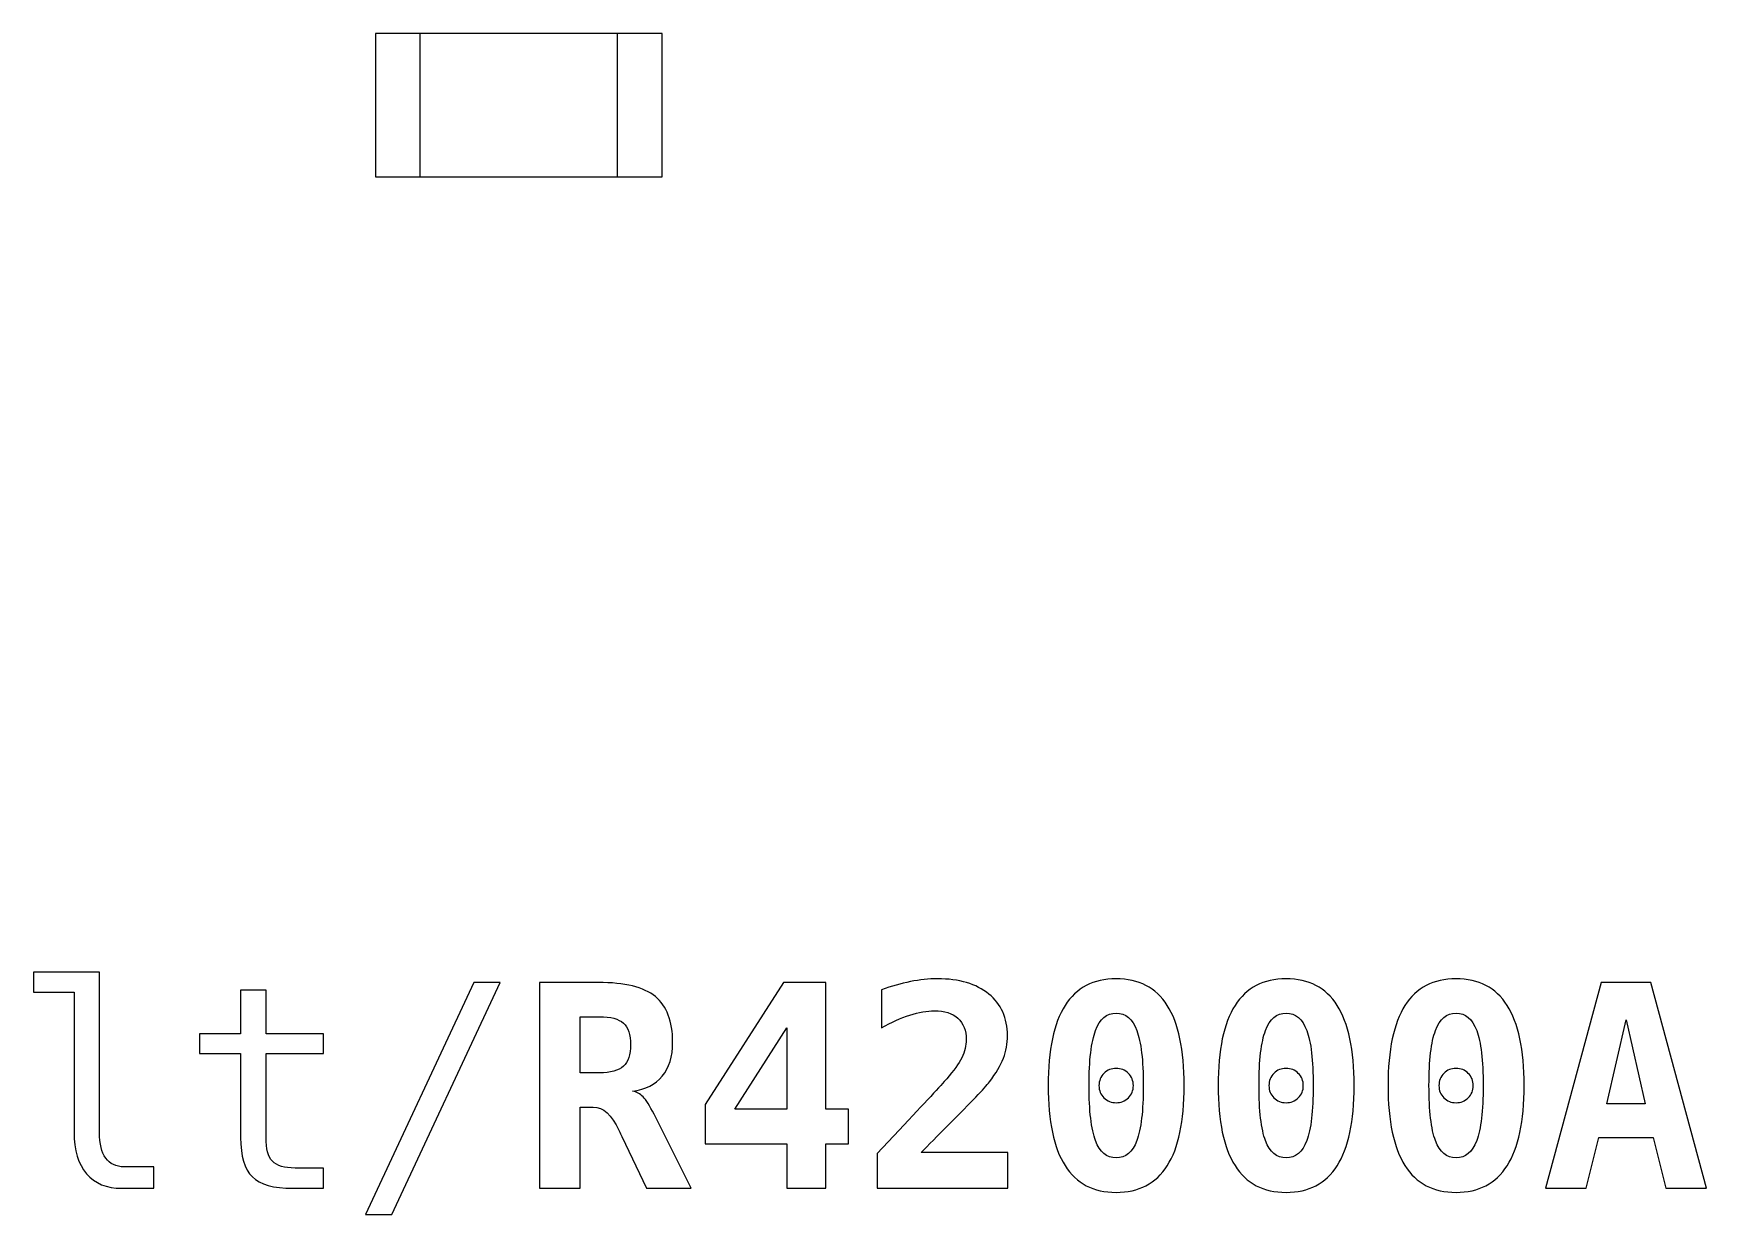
# Model space of a CAD drawing. Extents: x -112.4 to -97.6, y -152.4 to -142.
# Drawn here: x -106.72 to -100.79, y -152.43 to -148.25 of the extents above; entities that cross this region are included whole.
import ezdxf

# ---------------------------------------------------------------- set-up
doc = ezdxf.new("R2010")
doc.units = 0
doc.header["$MEASUREMENT"] = 0
doc.layers.add('LAYER_1', color=7, linetype='CONTINUOUS')

msp = doc.modelspace()

# ---------------------------------------------------------------- linework, layer by layer
at = {"layer": 'LAYER_1', "color": 7}
for points in [[(-105.508, -148.754), (-104.492, -148.754), (-104.492, -148.246), (-105.508, -148.246), (-105.508, -148.754)], [(-105.35, -148.754), (-104.65, -148.754), (-104.65, -148.246), (-105.35, -148.246), (-105.35, -148.754)]]:
    msp.add_lwpolyline(points, close=True, dxfattribs=at)
at = {"layer": 'LAYER_1'}
for points, knots in [([(-106.4853, -152.138), (-106.4853, -152.1784), (-106.4779, -152.2087), (-106.4631, -152.2292), (-106.4631, -152.2292), (-106.4483, -152.2497), (-106.4264, -152.26), (-106.3974, -152.26), (-106.3974, -152.26), (-106.3974, -152.26), (-106.2924, -152.26), (-106.2924, -152.26), (-106.2924, -152.26), (-106.2924, -152.26), (-106.2924, -152.3362), (-106.2924, -152.3362), (-106.2924, -152.3362), (-106.2924, -152.3362), (-106.4061, -152.3362), (-106.4061, -152.3362), (-106.4061, -152.3362), (-106.4599, -152.3362), (-106.5014, -152.3189), (-106.5309, -152.2844), (-106.5309, -152.2844), (-106.5604, -152.2499), (-106.5751, -152.201), (-106.5751, -152.138), (-106.5751, -152.138), (-106.5751, -152.138), (-106.5751, -151.6413), (-106.5751, -151.6413), (-106.5751, -151.6413), (-106.5751, -151.6413), (-106.7191, -151.6413), (-106.7191, -151.6413), (-106.7191, -151.6413), (-106.7191, -151.6413), (-106.7191, -151.571), (-106.7191, -151.571), (-106.7191, -151.571), (-106.7191, -151.571), (-106.4853, -151.571), (-106.4853, -151.571), (-106.4853, -151.571), (-106.4853, -151.571), (-106.4853, -152.138), (-106.4853, -152.138)], [0, 0, 0, 0, 0.083333, 0.083333, 0.083333, 0.083333, 0.166667, 0.166667, 0.166667, 0.166667, 0.25, 0.25, 0.25, 0.25, 0.333333, 0.333333, 0.333333, 0.333333, 0.416667, 0.416667, 0.416667, 0.416667, 0.5, 0.5, 0.5, 0.5, 0.583333, 0.583333, 0.583333, 0.583333, 0.666667, 0.666667, 0.666667, 0.666667, 0.75, 0.75, 0.75, 0.75, 0.833333, 0.833333, 0.833333, 0.833333, 0.916667, 0.916667, 0.916667, 0.916667, 1, 1, 1, 1]), ([(-105.1589, -151.6071), (-105.1589, -151.6071), (-105.066, -151.6071), (-105.066, -151.6071), (-105.066, -151.6071), (-105.066, -151.6071), (-105.4499, -152.429), (-105.4499, -152.429), (-105.4499, -152.429), (-105.4499, -152.429), (-105.5433, -152.429), (-105.5433, -152.429), (-105.5433, -152.429), (-105.5433, -152.429), (-105.1589, -151.6071), (-105.1589, -151.6071)], [0, 0, 0, 0, 0.25, 0.25, 0.25, 0.25, 0.5, 0.5, 0.5, 0.5, 0.75, 0.75, 0.75, 0.75, 1, 1, 1, 1]), ([(-104.597, -151.992), (-104.5826, -151.9948), (-104.5701, -152.0017), (-104.5596, -152.0123), (-104.5596, -152.0123), (-104.549, -152.0228), (-104.5361, -152.0435), (-104.5208, -152.074), (-104.5208, -152.074), (-104.5208, -152.074), (-104.3888, -152.3362), (-104.3888, -152.3362), (-104.3888, -152.3362), (-104.3888, -152.3362), (-104.5471, -152.3362), (-104.5471, -152.3362), (-104.5471, -152.3362), (-104.5471, -152.3362), (-104.635, -152.1522), (-104.635, -152.1522), (-104.635, -152.1522), (-104.6376, -152.147), (-104.6411, -152.1398), (-104.6453, -152.1307), (-104.6453, -152.1307), (-104.671, -152.0757), (-104.7013, -152.0482), (-104.7361, -152.0482), (-104.7361, -152.0482), (-104.7361, -152.0482), (-104.782, -152.0482), (-104.782, -152.0482), (-104.782, -152.0482), (-104.782, -152.0482), (-104.782, -152.3362), (-104.782, -152.3362), (-104.782, -152.3362), (-104.782, -152.3362), (-104.926, -152.3362), (-104.926, -152.3362), (-104.926, -152.3362), (-104.926, -152.3362), (-104.926, -151.6071), (-104.926, -151.6071), (-104.926, -151.6071), (-104.926, -151.6071), (-104.718, -151.6071), (-104.718, -151.6071), (-104.718, -151.6071), (-104.6243, -151.6071), (-104.557, -151.6238), (-104.5161, -151.657), (-104.5161, -151.657), (-104.4753, -151.6901), (-104.4548, -151.7441), (-104.4548, -151.8191), (-104.4548, -151.8191), (-104.4548, -151.8692), (-104.4669, -151.9092), (-104.4915, -151.9388), (-104.4915, -151.9388), (-104.5158, -151.9683), (-104.551, -151.9862), (-104.597, -151.992)], [0, 0, 0, 0, 0.0625, 0.0625, 0.0625, 0.0625, 0.125, 0.125, 0.125, 0.125, 0.1875, 0.1875, 0.1875, 0.1875, 0.25, 0.25, 0.25, 0.25, 0.3125, 0.3125, 0.3125, 0.3125, 0.375, 0.375, 0.375, 0.375, 0.4375, 0.4375, 0.4375, 0.4375, 0.5, 0.5, 0.5, 0.5, 0.5625, 0.5625, 0.5625, 0.5625, 0.625, 0.625, 0.625, 0.625, 0.6875, 0.6875, 0.6875, 0.6875, 0.75, 0.75, 0.75, 0.75, 0.8125, 0.8125, 0.8125, 0.8125, 0.875, 0.875, 0.875, 0.875, 0.9375, 0.9375, 0.9375, 0.9375, 1, 1, 1, 1]), ([(-104.0625, -151.6071), (-104.0625, -151.6071), (-103.9117, -151.6071), (-103.9117, -151.6071), (-103.9117, -151.6071), (-103.9117, -151.6071), (-103.9117, -152.0553), (-103.9117, -152.0553), (-103.9117, -152.0553), (-103.9117, -152.0553), (-103.8317, -152.0553), (-103.8317, -152.0553), (-103.8317, -152.0553), (-103.8317, -152.0553), (-103.8317, -152.1789), (-103.8317, -152.1789), (-103.8317, -152.1789), (-103.8317, -152.1789), (-103.9117, -152.1789), (-103.9117, -152.1789), (-103.9117, -152.1789), (-103.9117, -152.1789), (-103.9117, -152.3362), (-103.9117, -152.3362), (-103.9117, -152.3362), (-103.9117, -152.3362), (-104.0499, -152.3362), (-104.0499, -152.3362), (-104.0499, -152.3362), (-104.0499, -152.3362), (-104.0499, -152.1789), (-104.0499, -152.1789), (-104.0499, -152.1789), (-104.0499, -152.1789), (-104.3391, -152.1789), (-104.3391, -152.1789), (-104.3391, -152.1789), (-104.3391, -152.1789), (-104.3391, -152.0392), (-104.3391, -152.0392), (-104.3391, -152.0392), (-104.3391, -152.0392), (-104.0625, -151.6071), (-104.0625, -151.6071)], [0, 0, 0, 0, 0.090909, 0.090909, 0.090909, 0.090909, 0.181818, 0.181818, 0.181818, 0.181818, 0.272727, 0.272727, 0.272727, 0.272727, 0.363636, 0.363636, 0.363636, 0.363636, 0.454545, 0.454545, 0.454545, 0.454545, 0.545455, 0.545455, 0.545455, 0.545455, 0.636364, 0.636364, 0.636364, 0.636364, 0.727273, 0.727273, 0.727273, 0.727273, 0.818182, 0.818182, 0.818182, 0.818182, 0.909091, 0.909091, 0.909091, 0.909091, 1, 1, 1, 1]), ([(-103.5749, -152.2092), (-103.5749, -152.2092), (-103.2677, -152.2092), (-103.2677, -152.2092), (-103.2677, -152.2092), (-103.2677, -152.2092), (-103.2677, -152.3362), (-103.2677, -152.3362), (-103.2677, -152.3362), (-103.2677, -152.3362), (-103.7306, -152.3362), (-103.7306, -152.3362), (-103.7306, -152.3362), (-103.7306, -152.3362), (-103.7306, -152.213), (-103.7306, -152.213), (-103.7306, -152.213), (-103.7306, -152.213), (-103.6525, -152.1302), (-103.6525, -152.1302), (-103.6525, -152.1302), (-103.5598, -152.0315), (-103.5034, -151.9708), (-103.4836, -151.948), (-103.4836, -151.948), (-103.4593, -151.92), (-103.4416, -151.8952), (-103.4309, -151.8735), (-103.4309, -151.8735), (-103.4201, -151.8518), (-103.4148, -151.8305), (-103.4148, -151.8093), (-103.4148, -151.8093), (-103.4148, -151.7768), (-103.4246, -151.7516), (-103.4443, -151.734), (-103.4443, -151.734), (-103.4639, -151.7161), (-103.4919, -151.7073), (-103.5279, -151.7073), (-103.5279, -151.7073), (-103.5538, -151.7073), (-103.5826, -151.7125), (-103.6146, -151.7226), (-103.6146, -151.7226), (-103.6468, -151.733), (-103.6801, -151.7478), (-103.715, -151.7673), (-103.715, -151.7673), (-103.715, -151.7673), (-103.715, -151.633), (-103.715, -151.633), (-103.715, -151.633), (-103.6801, -151.6203), (-103.6461, -151.6106), (-103.6126, -151.604), (-103.6126, -151.604), (-103.5793, -151.5973), (-103.5473, -151.594), (-103.5168, -151.594), (-103.5168, -151.594), (-103.4396, -151.594), (-103.3789, -151.612), (-103.3349, -151.648), (-103.3349, -151.648), (-103.2908, -151.6838), (-103.2687, -151.733), (-103.2687, -151.7951), (-103.2687, -151.7951), (-103.2687, -151.8238), (-103.2736, -151.8507), (-103.2831, -151.8757), (-103.2831, -151.8757), (-103.2928, -151.9008), (-103.3093, -151.9287), (-103.3328, -151.9592), (-103.3328, -151.9592), (-103.3499, -151.9813), (-103.3973, -152.0312), (-103.4748, -152.1087), (-103.4748, -152.1087), (-103.5168, -152.1505), (-103.5501, -152.1842), (-103.5749, -152.2092)], [0, 0, 0, 0, 0.047619, 0.047619, 0.047619, 0.047619, 0.095238, 0.095238, 0.095238, 0.095238, 0.142857, 0.142857, 0.142857, 0.142857, 0.190476, 0.190476, 0.190476, 0.190476, 0.238095, 0.238095, 0.238095, 0.238095, 0.285714, 0.285714, 0.285714, 0.285714, 0.333333, 0.333333, 0.333333, 0.333333, 0.380952, 0.380952, 0.380952, 0.380952, 0.428571, 0.428571, 0.428571, 0.428571, 0.47619, 0.47619, 0.47619, 0.47619, 0.52381, 0.52381, 0.52381, 0.52381, 0.571429, 0.571429, 0.571429, 0.571429, 0.619048, 0.619048, 0.619048, 0.619048, 0.666667, 0.666667, 0.666667, 0.666667, 0.714286, 0.714286, 0.714286, 0.714286, 0.761905, 0.761905, 0.761905, 0.761905, 0.809524, 0.809524, 0.809524, 0.809524, 0.857143, 0.857143, 0.857143, 0.857143, 0.904762, 0.904762, 0.904762, 0.904762, 0.952381, 0.952381, 0.952381, 0.952381, 1, 1, 1, 1]), ([(-103.1247, -151.9723), (-103.1247, -151.8462), (-103.1047, -151.7515), (-103.0647, -151.6885), (-103.0647, -151.6885), (-103.0245, -151.6255), (-102.9643, -151.594), (-102.8838, -151.594), (-102.8838, -151.594), (-102.8032, -151.594), (-102.7428, -151.6253), (-102.7027, -151.6881), (-102.7027, -151.6881), (-102.6626, -151.751), (-102.6426, -151.8458), (-102.6426, -151.9723), (-102.6426, -151.9723), (-102.6426, -152.0987), (-102.6626, -152.1934), (-102.7027, -152.2562), (-102.7027, -152.2562), (-102.7428, -152.319), (-102.8032, -152.3504), (-102.8838, -152.3504), (-102.8838, -152.3504), (-102.9643, -152.3504), (-103.0245, -152.3189), (-103.0647, -152.2559), (-103.0647, -152.2559), (-103.1047, -152.1929), (-103.1247, -152.0983), (-103.1247, -151.9723)], [0, 0, 0, 0, 0.125, 0.125, 0.125, 0.125, 0.25, 0.25, 0.25, 0.25, 0.375, 0.375, 0.375, 0.375, 0.5, 0.5, 0.5, 0.5, 0.625, 0.625, 0.625, 0.625, 0.75, 0.75, 0.75, 0.75, 0.875, 0.875, 0.875, 0.875, 1, 1, 1, 1]), ([(-102.5226, -151.9723), (-102.5226, -151.8462), (-102.5026, -151.7515), (-102.4626, -151.6885), (-102.4626, -151.6885), (-102.4224, -151.6255), (-102.3622, -151.594), (-102.2817, -151.594), (-102.2817, -151.594), (-102.2011, -151.594), (-102.1407, -151.6253), (-102.1006, -151.6881), (-102.1006, -151.6881), (-102.0605, -151.751), (-102.0405, -151.8458), (-102.0405, -151.9723), (-102.0405, -151.9723), (-102.0405, -152.0987), (-102.0605, -152.1934), (-102.1006, -152.2562), (-102.1006, -152.2562), (-102.1407, -152.319), (-102.2011, -152.3504), (-102.2817, -152.3504), (-102.2817, -152.3504), (-102.3622, -152.3504), (-102.4224, -152.3189), (-102.4626, -152.2559), (-102.4626, -152.2559), (-102.5026, -152.1929), (-102.5226, -152.0983), (-102.5226, -151.9723)], [0, 0, 0, 0, 0.125, 0.125, 0.125, 0.125, 0.25, 0.25, 0.25, 0.25, 0.375, 0.375, 0.375, 0.375, 0.5, 0.5, 0.5, 0.5, 0.625, 0.625, 0.625, 0.625, 0.75, 0.75, 0.75, 0.75, 0.875, 0.875, 0.875, 0.875, 1, 1, 1, 1]), ([(-101.9205, -151.9723), (-101.9205, -151.8462), (-101.9005, -151.7515), (-101.8605, -151.6885), (-101.8605, -151.6885), (-101.8203, -151.6255), (-101.7601, -151.594), (-101.6796, -151.594), (-101.6796, -151.594), (-101.599, -151.594), (-101.5386, -151.6253), (-101.4985, -151.6881), (-101.4985, -151.6881), (-101.4584, -151.751), (-101.4384, -151.8458), (-101.4384, -151.9723), (-101.4384, -151.9723), (-101.4384, -152.0987), (-101.4584, -152.1934), (-101.4985, -152.2562), (-101.4985, -152.2562), (-101.5386, -152.319), (-101.599, -152.3504), (-101.6796, -152.3504), (-101.6796, -152.3504), (-101.7601, -152.3504), (-101.8203, -152.3189), (-101.8605, -152.2559), (-101.8605, -152.2559), (-101.9005, -152.1929), (-101.9205, -152.0983), (-101.9205, -151.9723)], [0, 0, 0, 0, 0.125, 0.125, 0.125, 0.125, 0.25, 0.25, 0.25, 0.25, 0.375, 0.375, 0.375, 0.375, 0.5, 0.5, 0.5, 0.5, 0.625, 0.625, 0.625, 0.625, 0.75, 0.75, 0.75, 0.75, 0.875, 0.875, 0.875, 0.875, 1, 1, 1, 1]), ([(-101.1654, -151.6071), (-101.1654, -151.6071), (-100.9892, -151.6071), (-100.9892, -151.6071), (-100.9892, -151.6071), (-100.9892, -151.6071), (-100.7923, -152.3362), (-100.7923, -152.3362), (-100.7923, -152.3362), (-100.7923, -152.3362), (-100.9364, -152.3362), (-100.9364, -152.3362), (-100.9364, -152.3362), (-100.9364, -152.3362), (-100.9814, -152.156), (-100.9814, -152.156), (-100.9814, -152.156), (-100.9814, -152.156), (-101.1742, -152.156), (-101.1742, -152.156), (-101.1742, -152.156), (-101.1742, -152.156), (-101.2182, -152.3362), (-101.2182, -152.3362), (-101.2182, -152.3362), (-101.2182, -152.3362), (-101.3622, -152.3362), (-101.3622, -152.3362), (-101.3622, -152.3362), (-101.3622, -152.3362), (-101.1654, -151.6071), (-101.1654, -151.6071)], [0, 0, 0, 0, 0.125, 0.125, 0.125, 0.125, 0.25, 0.25, 0.25, 0.25, 0.375, 0.375, 0.375, 0.375, 0.5, 0.5, 0.5, 0.5, 0.625, 0.625, 0.625, 0.625, 0.75, 0.75, 0.75, 0.75, 0.875, 0.875, 0.875, 0.875, 1, 1, 1, 1]), ([(-105.8953, -151.634), (-105.8953, -151.634), (-105.8953, -151.7893), (-105.8953, -151.7893), (-105.8953, -151.7893), (-105.8953, -151.7893), (-105.6911, -151.7893), (-105.6911, -151.7893), (-105.6911, -151.7893), (-105.6911, -151.7893), (-105.6911, -151.8592), (-105.6911, -151.8592), (-105.6911, -151.8592), (-105.6911, -151.8592), (-105.8953, -151.8592), (-105.8953, -151.8592), (-105.8953, -151.8592), (-105.8953, -151.8592), (-105.8953, -152.156), (-105.8953, -152.156), (-105.8953, -152.156), (-105.8953, -152.1964), (-105.8877, -152.2245), (-105.8723, -152.2404), (-105.8723, -152.2404), (-105.857, -152.2564), (-105.8303, -152.2644), (-105.7923, -152.2644), (-105.7923, -152.2644), (-105.7923, -152.2644), (-105.6911, -152.2644), (-105.6911, -152.2644), (-105.6911, -152.2644), (-105.6911, -152.2644), (-105.6911, -152.3362), (-105.6911, -152.3362), (-105.6911, -152.3362), (-105.6911, -152.3362), (-105.801, -152.3362), (-105.801, -152.3362), (-105.801, -152.3362), (-105.8685, -152.3362), (-105.916, -152.3227), (-105.9437, -152.2957), (-105.9437, -152.2957), (-105.9713, -152.2687), (-105.9852, -152.222), (-105.9852, -152.156), (-105.9852, -152.156), (-105.9852, -152.156), (-105.9852, -151.8592), (-105.9852, -151.8592), (-105.9852, -151.8592), (-105.9852, -151.8592), (-106.1312, -151.8592), (-106.1312, -151.8592), (-106.1312, -151.8592), (-106.1312, -151.8592), (-106.1312, -151.7893), (-106.1312, -151.7893), (-106.1312, -151.7893), (-106.1312, -151.7893), (-105.9852, -151.7893), (-105.9852, -151.7893), (-105.9852, -151.7893), (-105.9852, -151.7893), (-105.9852, -151.634), (-105.9852, -151.634), (-105.9852, -151.634), (-105.9852, -151.634), (-105.8953, -151.634), (-105.8953, -151.634)], [0, 0, 0, 0, 0.055556, 0.055556, 0.055556, 0.055556, 0.111111, 0.111111, 0.111111, 0.111111, 0.166667, 0.166667, 0.166667, 0.166667, 0.222222, 0.222222, 0.222222, 0.222222, 0.277778, 0.277778, 0.277778, 0.277778, 0.333333, 0.333333, 0.333333, 0.333333, 0.388889, 0.388889, 0.388889, 0.388889, 0.444444, 0.444444, 0.444444, 0.444444, 0.5, 0.5, 0.5, 0.5, 0.555556, 0.555556, 0.555556, 0.555556, 0.611111, 0.611111, 0.611111, 0.611111, 0.666667, 0.666667, 0.666667, 0.666667, 0.722222, 0.722222, 0.722222, 0.722222, 0.777778, 0.777778, 0.777778, 0.777778, 0.833333, 0.833333, 0.833333, 0.833333, 0.888889, 0.888889, 0.888889, 0.888889, 0.944444, 0.944444, 0.944444, 0.944444, 1, 1, 1, 1]), ([(-102.8838, -151.716), (-102.9172, -151.716), (-102.9413, -151.7363), (-102.9567, -151.777), (-102.9567, -151.777), (-102.972, -151.8178), (-102.9797, -151.8828), (-102.9797, -151.9723), (-102.9797, -151.9723), (-102.9797, -152.0617), (-102.972, -152.1265), (-102.9567, -152.1673), (-102.9567, -152.1673), (-102.9413, -152.208), (-102.9172, -152.2284), (-102.8838, -152.2284), (-102.8838, -152.2284), (-102.8503, -152.2284), (-102.826, -152.208), (-102.8107, -152.1673), (-102.8107, -152.1673), (-102.7953, -152.1265), (-102.7877, -152.0617), (-102.7877, -151.9723), (-102.7877, -151.9723), (-102.7877, -151.8828), (-102.7953, -151.8178), (-102.8107, -151.777), (-102.8107, -151.777), (-102.826, -151.7363), (-102.8503, -151.716), (-102.8838, -151.716)], [0, 0, 0, 0, 0.125, 0.125, 0.125, 0.125, 0.25, 0.25, 0.25, 0.25, 0.375, 0.375, 0.375, 0.375, 0.5, 0.5, 0.5, 0.5, 0.625, 0.625, 0.625, 0.625, 0.75, 0.75, 0.75, 0.75, 0.875, 0.875, 0.875, 0.875, 1, 1, 1, 1]), ([(-102.2817, -151.716), (-102.3151, -151.716), (-102.3392, -151.7363), (-102.3546, -151.777), (-102.3546, -151.777), (-102.3699, -151.8178), (-102.3776, -151.8828), (-102.3776, -151.9723), (-102.3776, -151.9723), (-102.3776, -152.0617), (-102.3699, -152.1265), (-102.3546, -152.1673), (-102.3546, -152.1673), (-102.3392, -152.208), (-102.3151, -152.2284), (-102.2817, -152.2284), (-102.2817, -152.2284), (-102.2482, -152.2284), (-102.2239, -152.208), (-102.2086, -152.1673), (-102.2086, -152.1673), (-102.1932, -152.1265), (-102.1856, -152.0617), (-102.1856, -151.9723), (-102.1856, -151.9723), (-102.1856, -151.8828), (-102.1932, -151.8178), (-102.2086, -151.777), (-102.2086, -151.777), (-102.2239, -151.7363), (-102.2482, -151.716), (-102.2817, -151.716)], [0, 0, 0, 0, 0.125, 0.125, 0.125, 0.125, 0.25, 0.25, 0.25, 0.25, 0.375, 0.375, 0.375, 0.375, 0.5, 0.5, 0.5, 0.5, 0.625, 0.625, 0.625, 0.625, 0.75, 0.75, 0.75, 0.75, 0.875, 0.875, 0.875, 0.875, 1, 1, 1, 1]), ([(-101.6796, -151.716), (-101.713, -151.716), (-101.7371, -151.7363), (-101.7525, -151.777), (-101.7525, -151.777), (-101.7678, -151.8178), (-101.7755, -151.8828), (-101.7755, -151.9723), (-101.7755, -151.9723), (-101.7755, -152.0617), (-101.7678, -152.1265), (-101.7525, -152.1673), (-101.7525, -152.1673), (-101.7371, -152.208), (-101.713, -152.2284), (-101.6796, -152.2284), (-101.6796, -152.2284), (-101.6461, -152.2284), (-101.6218, -152.208), (-101.6065, -152.1673), (-101.6065, -152.1673), (-101.5911, -152.1265), (-101.5835, -152.0617), (-101.5835, -151.9723), (-101.5835, -151.9723), (-101.5835, -151.8828), (-101.5911, -151.8178), (-101.6065, -151.777), (-101.6065, -151.777), (-101.6218, -151.7363), (-101.6461, -151.716), (-101.6796, -151.716)], [0, 0, 0, 0, 0.125, 0.125, 0.125, 0.125, 0.25, 0.25, 0.25, 0.25, 0.375, 0.375, 0.375, 0.375, 0.5, 0.5, 0.5, 0.5, 0.625, 0.625, 0.625, 0.625, 0.75, 0.75, 0.75, 0.75, 0.875, 0.875, 0.875, 0.875, 1, 1, 1, 1]), ([(-104.782, -151.7283), (-104.782, -151.7283), (-104.782, -151.927), (-104.782, -151.927), (-104.782, -151.927), (-104.782, -151.927), (-104.7141, -151.927), (-104.7141, -151.927), (-104.7141, -151.927), (-104.6748, -151.927), (-104.6465, -151.9193), (-104.6295, -151.9038), (-104.6295, -151.9038), (-104.6123, -151.8883), (-104.6038, -151.8628), (-104.6038, -151.8275), (-104.6038, -151.8275), (-104.6038, -151.792), (-104.6123, -151.7665), (-104.6291, -151.7513), (-104.6291, -151.7513), (-104.6461, -151.736), (-104.6745, -151.7283), (-104.7141, -151.7283), (-104.7141, -151.7283), (-104.7141, -151.7283), (-104.782, -151.7283), (-104.782, -151.7283)], [0, 0, 0, 0, 0.142857, 0.142857, 0.142857, 0.142857, 0.285714, 0.285714, 0.285714, 0.285714, 0.428571, 0.428571, 0.428571, 0.428571, 0.571429, 0.571429, 0.571429, 0.571429, 0.714286, 0.714286, 0.714286, 0.714286, 0.857143, 0.857143, 0.857143, 0.857143, 1, 1, 1, 1]), ([(-104.0499, -151.7673), (-104.0499, -151.7673), (-104.2341, -152.0553), (-104.2341, -152.0553), (-104.2341, -152.0553), (-104.2341, -152.0553), (-104.0499, -152.0553), (-104.0499, -152.0553), (-104.0499, -152.0553), (-104.0499, -152.0553), (-104.0499, -151.7673), (-104.0499, -151.7673)], [0, 0, 0, 0, 0.333333, 0.333333, 0.333333, 0.333333, 0.666667, 0.666667, 0.666667, 0.666667, 1, 1, 1, 1]), ([(-101.0775, -151.739), (-101.0775, -151.739), (-101.1454, -152.0373), (-101.1454, -152.0373), (-101.1454, -152.0373), (-101.1454, -152.0373), (-101.0092, -152.0373), (-101.0092, -152.0373), (-101.0092, -152.0373), (-101.0092, -152.0373), (-101.0775, -151.739), (-101.0775, -151.739)], [0, 0, 0, 0, 0.333333, 0.333333, 0.333333, 0.333333, 0.666667, 0.666667, 0.666667, 0.666667, 1, 1, 1, 1]), ([(-102.9445, -151.9723), (-102.9445, -151.9552), (-102.9387, -151.9407), (-102.9268, -151.929), (-102.9268, -151.929), (-102.9152, -151.9172), (-102.9008, -151.9113), (-102.8838, -151.9113), (-102.8838, -151.9113), (-102.8667, -151.9113), (-102.8522, -151.9172), (-102.8405, -151.929), (-102.8405, -151.929), (-102.8287, -151.9407), (-102.8228, -151.9552), (-102.8228, -151.9723), (-102.8228, -151.9723), (-102.8228, -151.9893), (-102.8287, -152.0037), (-102.8405, -152.0153), (-102.8405, -152.0153), (-102.8522, -152.0272), (-102.8667, -152.033), (-102.8838, -152.033), (-102.8838, -152.033), (-102.9008, -152.033), (-102.9152, -152.0272), (-102.9268, -152.0157), (-102.9268, -152.0157), (-102.9387, -152.0042), (-102.9445, -151.9897), (-102.9445, -151.9723)], [0, 0, 0, 0, 0.125, 0.125, 0.125, 0.125, 0.25, 0.25, 0.25, 0.25, 0.375, 0.375, 0.375, 0.375, 0.5, 0.5, 0.5, 0.5, 0.625, 0.625, 0.625, 0.625, 0.75, 0.75, 0.75, 0.75, 0.875, 0.875, 0.875, 0.875, 1, 1, 1, 1]), ([(-102.3424, -151.9723), (-102.3424, -151.9552), (-102.3366, -151.9407), (-102.3247, -151.929), (-102.3247, -151.929), (-102.3131, -151.9172), (-102.2987, -151.9113), (-102.2817, -151.9113), (-102.2817, -151.9113), (-102.2646, -151.9113), (-102.2501, -151.9172), (-102.2384, -151.929), (-102.2384, -151.929), (-102.2266, -151.9407), (-102.2207, -151.9552), (-102.2207, -151.9723), (-102.2207, -151.9723), (-102.2207, -151.9893), (-102.2266, -152.0037), (-102.2384, -152.0153), (-102.2384, -152.0153), (-102.2501, -152.0272), (-102.2646, -152.033), (-102.2817, -152.033), (-102.2817, -152.033), (-102.2987, -152.033), (-102.3131, -152.0272), (-102.3247, -152.0157), (-102.3247, -152.0157), (-102.3366, -152.0042), (-102.3424, -151.9897), (-102.3424, -151.9723)], [0, 0, 0, 0, 0.125, 0.125, 0.125, 0.125, 0.25, 0.25, 0.25, 0.25, 0.375, 0.375, 0.375, 0.375, 0.5, 0.5, 0.5, 0.5, 0.625, 0.625, 0.625, 0.625, 0.75, 0.75, 0.75, 0.75, 0.875, 0.875, 0.875, 0.875, 1, 1, 1, 1]), ([(-101.7403, -151.9723), (-101.7403, -151.9552), (-101.7345, -151.9407), (-101.7226, -151.929), (-101.7226, -151.929), (-101.711, -151.9172), (-101.6966, -151.9113), (-101.6796, -151.9113), (-101.6796, -151.9113), (-101.6625, -151.9113), (-101.648, -151.9172), (-101.6363, -151.929), (-101.6363, -151.929), (-101.6245, -151.9407), (-101.6186, -151.9552), (-101.6186, -151.9723), (-101.6186, -151.9723), (-101.6186, -151.9893), (-101.6245, -152.0037), (-101.6363, -152.0153), (-101.6363, -152.0153), (-101.648, -152.0272), (-101.6625, -152.033), (-101.6796, -152.033), (-101.6796, -152.033), (-101.6966, -152.033), (-101.711, -152.0272), (-101.7226, -152.0157), (-101.7226, -152.0157), (-101.7345, -152.0042), (-101.7403, -151.9897), (-101.7403, -151.9723)], [0, 0, 0, 0, 0.125, 0.125, 0.125, 0.125, 0.25, 0.25, 0.25, 0.25, 0.375, 0.375, 0.375, 0.375, 0.5, 0.5, 0.5, 0.5, 0.625, 0.625, 0.625, 0.625, 0.75, 0.75, 0.75, 0.75, 0.875, 0.875, 0.875, 0.875, 1, 1, 1, 1])]:
    msp.add_open_spline(points, degree=3, knots=knots, dxfattribs=at)

doc.saveas('drawing.dxf')
